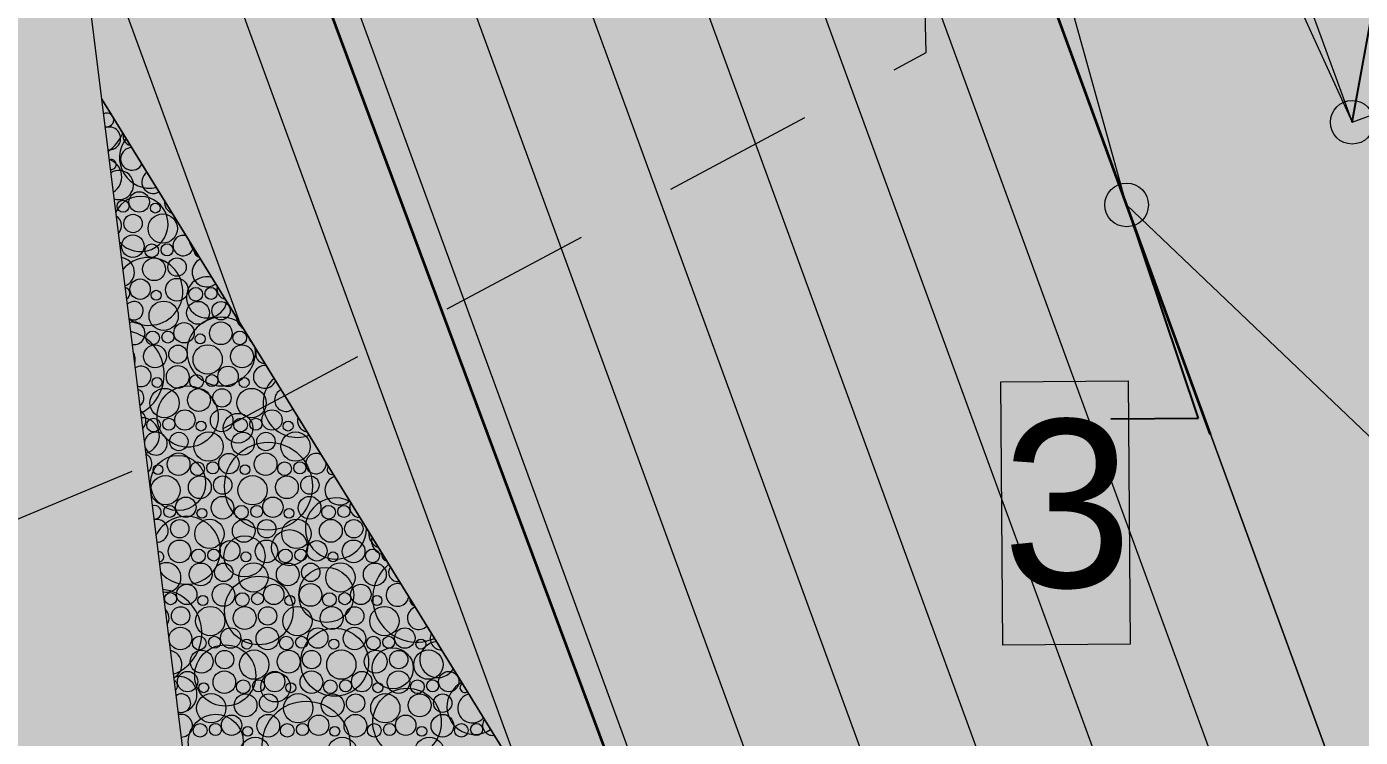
# Model space of a CAD drawing. Header units: millimetres. Extents: x 368386 to 996118, y -334862 to 250838.
# Drawn here: x 770835 to 776407, y -108106 to -105140 of the extents above; entities that cross this region are included whole.
import ezdxf

# ---------------------------------------------------------------- set-up
doc = ezdxf.new("R2010")
doc.units = ezdxf.units.MM
doc.header["$MEASUREMENT"] = 0
doc.linetypes.add('Katkoviiva', pattern=[6000, 3000, -3000])
doc.linetypes.add('Long Dashed', pattern=[1058.333302, 634.99999, -423.333311])
for name, color, linetype, lineweight in [('_ASENDIPLAAN_Pen_No__1', 7, 'Continuous', 13), ('New_       asendi fill_Pen_No__1', 7, 'Continuous', 13), ('New_2D Drafting - General_Pen_No__21', 7, 'Continuous', 35), ('New__ASENDIPLAAN_Pen_No__1', 7, 'Continuous', 13), ('New__ASENDIPLAAN_Pen_No__101', 252, 'Continuous', 13), ('New_Sade_rek_Pen_No__84', 114, 'Continuous', 35)]:
    doc.layers.add(name, color=color, linetype=linetype, lineweight=lineweight)
for name, color, linetype, lineweight, true_color in [('New_       asendi fill_Pen_No__149', 7, 'Continuous', 25, 0x186722), ('New_       asendi fill_Pen_No__181', 7, 'Continuous', 0, 0xe8e8e8), ('New__ASENDIPLAAN_Pen_No__102', 7, 'Continuous', 13, 0xcccccc), ('New_MPKAABEL_Pen_No__3', 7, 'Continuous', 18, 0xff6600)]:
    doc.layers.add(name, color=color, linetype=linetype, lineweight=lineweight, true_color=true_color)
doc.styles.add('GENERATED_STYLE_1', font='')
doc.styles.get('GENERATED_STYLE_1').set_extended_font_data('Arial')
doc.linetypes.add('Sade1', pattern='A,0,[5,TRN_EP_AS-4-01_V01_Abihoone-Asendiplaan1.Shx,S=13.492063,R=0,X=0,Y=0],-2600,0', length=2600)
doc.dimstyles.new('GENERATED_STYLE__6', dxfattribs={"dimtxt": 0.18, "dimasz": 364.8, "dimexe": 0.18, "dimexo": 0.0625, "dimgap": 0, "dimtad": 0, "dimtih": 1, "dimtoh": 1, "dimdec": 4, "dimzin": 0, "dimdsep": 46, "dimcen": 0.09, "dimadec": 0, "dimazin": 0, "dimtfac": 1, "dimtdec": 4, "dimtmove": 0, "dimatfit": 3, "dimldrblk": 'ARROWHEAD_1', "dimfxl": 0, "dimtolj": 1, "dimtzin": 0, "dimarcsym": 0})

# ---------------------------------------------------------------- blocks, each defined once
blk = doc.blocks.new('*X2')
at = {"layer": 'New__ASENDIPLAAN_Pen_No__102', "color": 254, "linetype": 'Continuous', "lineweight": 13, "true_color": 0xcccccc}
for centre, radius in [((771507.9, -106767.6), 127.7), ((771718.4, -106816.1), 62), ((771845.6, -107058.3), 183.6), ((771468.1, -107044.8), 115.1), ((771933.9, -107314.7), 75.2), ((771745.6, -107350.9), 85.8), ((772087.3, -107512.2), 115.1), ((771805.3, -107576.9), 143.1), ((772122.2, -107793.1), 141.9), ((771665, -107848.3), 127.7), ((772364.8, -107818.2), 85.8), ((771875.5, -107896.8), 62), ((772424.6, -108044.3), 143.1), ((772002.7, -108138.9), 183.6), ((771625.2, -108125.5), 115.1)]:
    blk.add_circle(centre, radius, dxfattribs=at)
for centre, radius, start, end in [((771069.3, -105510.3), 183.6, 305.5084, 335.9339), ((771350.8, -105686.9), 127.7, 141.5434, 281.8551), ((771157.6, -105766.7), 75.2, 301.8569, 72.3785), ((771311, -105964.2), 115.1, 220.3234, 153.912), ((771688.5, -105977.6), 183.6, 197.412, 225.9864), ((771345.8, -106245.1), 141.9, 234.5317, 139.7037), ((771588.4, -106270.2), 85.8, 76.4477, 346.9508), ((771648.2, -106496.3), 143.1, 57.5042, 5.8943), ((771226.4, -106590.9), 183.6, 297.9508, 76.2846), ((771965, -106712.5), 141.9, 132.7108, 290.6877), ((771314.7, -106847.4), 75.2, 284.3524, 89.883), ((772127.1, -107235), 127.7, 62.5745, 0.824), ((771502.9, -107325.8), 141.9, 220.8389, 153.3965), ((772337.6, -107283.5), 62, 166.9262, 256.4723), ((772464.8, -107525.6), 183.6, 129.5426, 293.8559), ((771383.5, -107671.6), 183.6, 290.7572, 83.4782), ((772553.1, -107782.1), 75.2, 94.3416, 329.0569), ((771471.8, -107928), 75.2, 267.5264, 106.709), ((772706.5, -107979.5), 115.1, 117.809, 305.5895)]:
    blk.add_arc(centre, radius, start, end, dxfattribs=at)
blk = doc.blocks.new('*X4')
at = {"layer": 'New_       asendi fill_Pen_No__181', "color": 254, "linetype": 'Continuous', "lineweight": 0, "true_color": 0xe8e8e8}
for centre, radius in [((771305.5, -105871.9), 42.6), ((771238.1, -105889.7), 25.1), ((771372.9, -105897.4), 20.7), ((771280, -105961.7), 38.4), ((771404.1, -105983), 61.2), ((771279, -106056.1), 47.3), ((771358, -106075.2), 28.6), ((771421.8, -106071.7), 25.1), ((771367.7, -106152.5), 47.7), ((771463.7, -106143.7), 38.4), ((771309.2, -106235.9), 42.6), ((771462.7, -106238.1), 47.3), ((771376.6, -106261.3), 20.7), ((771541.7, -106257.2), 28.6), ((771605.5, -106253.7), 25.1), ((771407.8, -106347), 61.2), ((771551.4, -106334.5), 47.7), ((771647.4, -106325.7), 38.4), ((771361.7, -106439.2), 28.6), ((771425.5, -106435.6), 25.1), ((771492.9, -106417.9), 42.6), ((771646.4, -106420.1), 47.3), ((771725.4, -106439.2), 28.6), ((771371.4, -106516.5), 47.7), ((771467.4, -106507.7), 38.4), ((771591.5, -106529), 61.2), ((771560.3, -106443.3), 20.7), ((771735.1, -106516.5), 47.7), ((771466.4, -106602.1), 47.3), ((771676.6, -106599.9), 42.6), ((771380.3, -106625.3), 20.7), ((771545.4, -106621.2), 28.6), ((771609.2, -106617.6), 25.1), ((771744, -106625.3), 20.7), ((771411.5, -106711), 61.2), ((771555.1, -106698.5), 47.7), ((771651.1, -106689.7), 38.4), ((771775.2, -106711), 61.2), ((771496.6, -106781.9), 42.6), ((771650.1, -106784.1), 47.3), ((771860.3, -106781.9), 42.6), ((771365.4, -106803.2), 28.6), ((771429.2, -106799.6), 25.1), ((771564, -106807.3), 20.7), ((771729.1, -106803.2), 28.6), ((771792.9, -106799.6), 25.1), ((771927.7, -106807.3), 20.7), ((771471.1, -106871.7), 38.4), ((771595.2, -106893), 61.2), ((771738.8, -106880.5), 47.7), ((771834.8, -106871.7), 38.4), ((771958.9, -106893), 61.2), ((771470.1, -106966.1), 47.3), ((771833.8, -106966.1), 47.3), ((771384, -106989.3), 20.7), ((771549.1, -106985.2), 28.6), ((771612.9, -106981.6), 25.1), ((771680.3, -106963.9), 42.6), ((771747.7, -106989.3), 20.7), ((771912.8, -106985.2), 28.6), ((771976.7, -106981.6), 25.1), ((771415.2, -107075), 61.2), ((771558.8, -107062.5), 47.7), ((771654.8, -107053.7), 38.4), ((771778.9, -107075), 61.2), ((771922.5, -107062.5), 47.7), ((772018.5, -107053.7), 38.4), ((771432.9, -107163.6), 25.1), ((771500.3, -107145.9), 42.6), ((771653.8, -107148.1), 47.3), ((771732.8, -107167.2), 28.6), ((771796.7, -107163.6), 25.1), ((771864, -107145.9), 42.6), ((772017.5, -107148.1), 47.3), ((772096.5, -107167.2), 28.6), ((772160.4, -107163.6), 25.1), ((771474.8, -107235.7), 38.4), ((771598.9, -107257), 61.2), ((771567.7, -107171.3), 20.7), ((771742.5, -107244.5), 47.7), ((771838.5, -107235.7), 38.4), ((771962.6, -107257), 61.2), ((771931.4, -107171.3), 20.7), ((772106.2, -107244.5), 47.7), ((772202.2, -107235.7), 38.4), ((771473.8, -107330.1), 47.3), ((771684, -107327.9), 42.6), ((771837.5, -107330.1), 47.3), ((772047.7, -107327.9), 42.6), ((772201.2, -107330.1), 47.3), ((771552.8, -107349.2), 28.6), ((771616.7, -107345.6), 25.1), ((771751.4, -107353.3), 20.7), ((771916.5, -107349.2), 28.6), ((771980.4, -107345.6), 25.1), ((772115.1, -107353.3), 20.7), ((772280.2, -107349.2), 28.6), ((771562.5, -107426.5), 47.7), ((771658.5, -107417.7), 38.4), ((771782.6, -107439), 61.2), ((771926.2, -107426.5), 47.7), ((772022.2, -107417.7), 38.4), ((772146.3, -107439), 61.2), ((772289.9, -107426.5), 47.7), ((771504, -107509.9), 42.6), ((771657.5, -107512.1), 47.3), ((771867.7, -107509.9), 42.6), ((772021.2, -107512.1), 47.3), ((772231.4, -107509.9), 42.6), ((771436.7, -107527.6), 25.1), ((771571.4, -107535.3), 20.7), ((771736.5, -107531.2), 28.6), ((771800.4, -107527.6), 25.1), ((771935.1, -107535.3), 20.7), ((772100.2, -107531.2), 28.6), ((772164.1, -107527.6), 25.1), ((772298.8, -107535.3), 20.7), ((771478.5, -107599.7), 38.4), ((771602.6, -107621), 61.2), ((771746.2, -107608.5), 47.7), ((771842.2, -107599.7), 38.4), ((771966.3, -107621), 61.2), ((772109.9, -107608.5), 47.7), ((772205.9, -107599.7), 38.4), ((772330, -107621), 61.2), ((771477.5, -107694.1), 47.3), ((771556.5, -107713.2), 28.6), ((771620.4, -107709.6), 25.1), ((771687.7, -107691.9), 42.6), ((771755.1, -107717.3), 20.7), ((771841.2, -107694.1), 47.3), ((771920.2, -107713.2), 28.6), ((771984.1, -107709.6), 25.1), ((772051.4, -107691.9), 42.6), ((772118.8, -107717.3), 20.7), ((772204.9, -107694.1), 47.3), ((772284, -107713.2), 28.6), ((772347.8, -107709.6), 25.1), ((772415.2, -107691.9), 42.6), ((772482.5, -107717.3), 20.7), ((771566.2, -107790.5), 47.7), ((771662.2, -107781.7), 38.4), ((771786.3, -107803), 61.2), ((771929.9, -107790.5), 47.7), ((772025.9, -107781.7), 38.4), ((772150, -107803), 61.2), ((772293.6, -107790.5), 47.7), ((772389.6, -107781.7), 38.4), ((772513.8, -107803), 61.2), ((771507.7, -107873.9), 42.6), ((771661.2, -107876.1), 47.3), ((771740.2, -107895.2), 28.6), ((771804.1, -107891.6), 25.1), ((771871.4, -107873.9), 42.6), ((772024.9, -107876.1), 47.3), ((772104, -107895.2), 28.6), ((772167.8, -107891.6), 25.1), ((772235.2, -107873.9), 42.6), ((772388.6, -107876.1), 47.3), ((772467.7, -107895.2), 28.6), ((772531.5, -107891.6), 25.1), ((772598.9, -107873.9), 42.6), ((771575.1, -107899.3), 20.7), ((771938.8, -107899.3), 20.7), ((772302.5, -107899.3), 20.7), ((771606.3, -107985), 61.2), ((771749.9, -107972.5), 47.7), ((771845.9, -107963.7), 38.4), ((771970, -107985), 61.2), ((772113.6, -107972.5), 47.7), ((772209.6, -107963.7), 38.4), ((772333.8, -107985), 61.2), ((772477.3, -107972.5), 47.7), ((772573.4, -107963.7), 38.4), ((771691.4, -108055.9), 42.6), ((771844.9, -108058.1), 47.3), ((772055.2, -108055.9), 42.6), ((772208.6, -108058.1), 47.3), ((772418.9, -108055.9), 42.6), ((772572.3, -108058.1), 47.3), ((771560.2, -108077.2), 28.6), ((771624.1, -108073.6), 25.1), ((771758.8, -108081.3), 20.7), ((771924, -108077.2), 28.6), ((771987.8, -108073.6), 25.1), ((772122.5, -108081.3), 20.7), ((772287.7, -108077.2), 28.6), ((772351.5, -108073.6), 25.1), ((772486.2, -108081.3), 20.7), ((772651.4, -108077.2), 28.6), ((772715.2, -108073.6), 25.1), ((771790, -108167), 61.2), ((772153.8, -108167), 61.2), ((772517.5, -108167), 61.2)]:
    blk.add_circle(centre, radius, dxfattribs=at)
for centre, radius, start, end in [((771216.7, -105437), 61.2, 203.49, 219.9085), ((771170.6, -105529.2), 28.6, 50.3956, 119.4455), ((771170.6, -105529.2), 28.6, 254.7899, 13.0028), ((771180.2, -105606.6), 47.7, 263.9529, 110.2825), ((771276.3, -105597.7), 38.4, 166.1104, 257.2881), ((771275.3, -105692.1), 47.3, 91.7618, 331.6366), ((771189.2, -105715.4), 20.7, 259.5897, 114.6457), ((771220.4, -105801), 61.2, 251.3566, 122.8788), ((771364, -105788.6), 47.7, 123.1045, 300.294), ((771459, -105874.1), 47.3, 173.269, 250.1295), ((771184, -105970.6), 47.7, 316.9493, 57.2861), ((771489.2, -106053.9), 42.6, 73.5186, 349.8798), ((771556.6, -106079.3), 20.7, 158.0418, 265.3566), ((771224.1, -106165), 61.2, 291.1269, 83.1085), ((771587.8, -106165), 61.2, 115.9015, 307.497), ((771241.8, -106253.7), 25.1, 296.2293, 78.0061), ((771672.9, -106235.9), 42.6, 164.5859, 258.8126), ((771283.7, -106325.7), 38.4, 237.5986, 136.6368), ((771771.5, -106347), 61.2, 184.587, 238.8114), ((771282.7, -106420.1), 47.3, 262.7951, 111.4403), ((771789.2, -106435.6), 25.1, 188.1742, 235.2242), ((771227.8, -106529), 61.2, 343.8653, 30.3701), ((771831.1, -106507.7), 38.4, 154.4365, 268.962), ((771312.9, -106599.9), 42.6, 249.9649, 124.2705), ((771830.1, -106602.1), 47.3, 82.7985, 340.6), ((771909.1, -106621.2), 28.6, 195.7727, 227.6258), ((771287.4, -106689.7), 38.4, 303.4534, 70.782), ((771918.8, -106698.5), 47.7, 115.7686, 307.6298), ((771286.4, -106784.1), 47.3, 316.0347, 58.2007), ((772013.8, -106784.1), 47.3, 162.5769, 260.8216), ((771375.1, -106880.5), 47.7, 200.8685, 173.3669), ((771316.6, -106963.9), 42.6, 308.2558, 65.9796), ((772044, -106963.9), 42.6, 59.0034, 4.3951), ((772142.6, -107075), 61.2, 110.124, 313.2745), ((772111.4, -106989.3), 20.7, 139.0147, 284.3837), ((771369.1, -107167.2), 28.6, 267.2245, 107.0109), ((772227.7, -107145.9), 42.6, 154.1936, 269.2049), ((771378.8, -107244.5), 47.7, 271.2028, 103.0326), ((772326.3, -107257), 61.2, 173.9295, 249.469), ((771387.7, -107353.3), 20.7, 276.347, 97.8884), ((772344.1, -107345.6), 25.1, 164.0479, 259.3506), ((771418.9, -107439), 61.2, 257.3971, 116.8383), ((772385.9, -107417.7), 38.4, 144.1428, 279.2557), ((772384.9, -107512.1), 47.3, 72.5081, 350.8903), ((772464, -107531.2), 28.6, 170.1403, 253.2582), ((771382.5, -107608.5), 47.7, 327.0457, 47.1897), ((772473.6, -107608.5), 47.7, 108.3332, 315.0652), ((772568.6, -107694.1), 47.3, 153.4029, 269.9956), ((771422.6, -107803), 61.2, 296.9497, 77.2857), ((771440.4, -107891.6), 25.1, 311.4972, 62.7382), ((772666.2, -107899.3), 20.7, 121.8513, 301.5472), ((771482.2, -107963.7), 38.4, 248.3518, 125.8836), ((772697.5, -107985), 61.2, 104.2241, 319.1744), ((771481.2, -108058.1), 47.3, 270.1314, 104.104), ((772782.6, -108055.9), 42.6, 144.8955, 278.5029)]:
    blk.add_arc(centre, radius, start, end, dxfattribs=at)
blk = doc.blocks.new('ARROWHEAD_1')
at = {"color": 0, "linetype": 'Continuous', "lineweight": 0}
blk.add_line((0, 0), (-1, 0), dxfattribs=at)
blk.add_circle((0, 0), 0.25, dxfattribs=at)

msp = doc.modelspace()

# ---------------------------------------------------------------- hatches: boundary and pattern name
at = {"layer": 'New_       asendi fill_Pen_No__149', "linetype": 'Continuous', "lineweight": 0, "true_color": 0x061908}
h = msp.add_hatch(color=98, dxfattribs=at)
h.paths.add_polyline_path([(802345.63, -38322.05), (677945.63, -100972.05), (697685.63, -113562.05), (725141.88, -157386.04), (747105.63, -214022.05), (773035.63, -233162.05), (849485.63, -225922.05), (847735.63, -145332.05)])
h.paths.add_polyline_path([(757638.71, -147399.28, -0.0006564), (757597.25, -147430.15)], flags=0)
h.paths.add_polyline_path([(781623.18, -112523.26, 0.0599556), (781750.4, -112778.31, 0.7851663), (783932.82, -111999.14, 0.0599556), (783869.75, -111721.19, 1)], flags=0)
at = {"layer": 'New__ASENDIPLAAN_Pen_No__101', "linetype": 'Continuous', "lineweight": 13}
for points in [[(762239.08, -81717.81), (759611.29, -87345.14), (771498.76, -92895.53), (772187.94, -93217.31), (772005.84, -93611.02), (776372.99, -105539.15), (778222.9, -104861.85), (780292.6, -110514.88), (781662.75, -110013.24), (785091.1, -108758.05), (783999.19, -105775.66), (783017.97, -103095.63), (783130.65, -103054.37), (779943.59, -94349.46), (783866.08, -92913.34), (784296.5, -91991.61), (779628.71, -89811.91), (779628.53, -89812.28), (777919.36, -89019.04), (777960.76, -88927.06), (777182.11, -88562.83), (774880.24, -87486.09), (774828.58, -87596.7), (770479.41, -85565.77)], [(783718.69, -109260.52), (783855.68, -110275.28), (777844.27, -112476.19), (770992.45, -93762.71), (760952.15, -89074.23), (761375.02, -88168.65), (772187.94, -93217.31), (772005.84, -93611.02), (776372.99, -105539.15), (778222.9, -104861.85), (780292.6, -110514.88)]]:
    msp.add_hatch(color=252, dxfattribs=at).paths.add_polyline_path(points)
h = msp.add_hatch(dxfattribs=at)
h.set_pattern_fill('Plank_Floor_0001', color=252, style=0, pattern_type=2)
h.set_pattern_definition([(110.11, (774188.2, -102490.83), (428.2, 156.783), [])])
h.paths.add_polyline_path([(770992.45, -93762.71), (777844.27, -112476.19), (783855.68, -110275.28), (783718.69, -109260.52), (783818.56, -109223.95), (784162.38, -110162.98), (785351.96, -113411.93), (777782.36, -116183.49), (771148.8, -105442.4), (769609.72, -93117.03)])

# ---------------------------------------------------------------- linework, layer by layer
at = {"layer": '_ASENDIPLAAN_Pen_No__1', "color": 7, "linetype": 'Continuous', "lineweight": 13, "flags": 128}
msp.add_lwpolyline([(774905.37, -106622.33), (775436.55, -106618.06), (775445.41, -107718.03), (774914.22, -107722.31)], close=True, dxfattribs=at)
at = {"layer": 'New_       asendi fill_Pen_No__1', "color": 7, "linetype": 'Continuous', "lineweight": 13, "flags": 128}
msp.add_lwpolyline([(771148.8, -105442.4), (777782.42, -116183.47), (772721.43, -118036.52)], close=True, dxfattribs=at)
at = {"layer": 'New_2D Drafting - General_Pen_No__21', "color": 7, "linetype": 'Katkoviiva', "lineweight": 35}
for points in [[(783718.69, -109260.52), (783855.68, -110275.28), (781799.72, -111027.93), (777844.27, -112476.19), (775418.6, -105851.3), (770992.57, -93763.06)], [(783720.22, -109259.83), (783886.17, -110263.99), (781799.72, -111027.93), (777844.27, -112476.19), (775418.6, -105851.3), (770992.57, -93763.06)]]:
    msp.add_lwpolyline(points, dxfattribs=at)
at = {"layer": 'New__ASENDIPLAAN_Pen_No__1', "color": 7, "linetype": 'Katkoviiva', "lineweight": 13}
for p, q in [((775430.65, -105884.19), (772005.84, -93611.02)), ((770992.45, -93762.71), (776372.99, -105539.15)), ((775430.65, -105884.19), (780292.6, -110514.88))]:
    msp.add_line(p, q, dxfattribs=at)
at = {"layer": 'New__ASENDIPLAAN_Pen_No__1', "color": 7, "linetype": 'Continuous', "lineweight": 13, "flags": 128}
for points in [[(762239.08, -81717.81), (759611.29, -87345.14), (771498.76, -92895.53), (772187.94, -93217.31), (772005.84, -93611.02), (776372.99, -105539.15), (778222.9, -104861.85), (780292.6, -110514.88), (781662.75, -110013.24), (785091.1, -108758.05), (783999.19, -105775.66), (783017.97, -103095.63), (783130.65, -103054.37), (779943.59, -94349.46), (783866.08, -92913.34), (784296.5, -91991.61), (779628.71, -89811.91), (779628.53, -89812.28), (777919.36, -89019.04), (777960.76, -88927.06), (777182.11, -88562.83), (774880.24, -87486.09), (774828.58, -87596.7), (770479.41, -85565.77)], [(783718.69, -109260.52), (783855.68, -110275.28), (777844.27, -112476.19), (770992.45, -93762.71), (760952.15, -89074.23), (761375.02, -88168.65), (772187.94, -93217.31), (772005.84, -93611.02), (776372.99, -105539.15), (778222.9, -104861.85), (780292.6, -110514.88)], [(770992.45, -93762.71), (777844.27, -112476.19), (783855.68, -110275.28), (783718.69, -109260.52), (783818.56, -109223.95), (784162.38, -110162.98), (785351.96, -113411.93), (777782.36, -116183.49), (771148.8, -105442.4), (769609.72, -93117.03)], [(771148.8, -105442.4), (777782.42, -116183.47), (772721.43, -118036.52)]]:
    msp.add_lwpolyline(points, close=True, dxfattribs=at)
at = {"layer": 'New_MPKAABEL_Pen_No__3', "color": 30, "linetype": 'Long Dashed', "lineweight": 18, "true_color": 0xff6600, "flags": 128}
msp.add_lwpolyline([(729037.92, -91955.05), (730285.63, -92121.05), (731917.63, -93847.05), (735368.63, -98860.05), (741960.63, -106487.05), (749785.63, -111755.05), (757822.63, -111239.05), (765826.63, -109266.05), (771499.63, -106902.05), (774593.63, -105248.05), (774558.84, -103746.55)], dxfattribs=at)
at = {"layer": 'New_Sade_rek_Pen_No__84', "color": 114, "linetype": 'Sade1', "lineweight": 35}
msp.add_lwpolyline([(768139.96, -94442.18), (774985.82, -112813.27)], dxfattribs=at)

# ---------------------------------------------------------------- block references
at = {"layer": 'New_       asendi fill_Pen_No__181', "color": 254, "linetype": 'Continuous', "lineweight": 0, "true_color": 0xe8e8e8}
msp.add_blockref('*X4', (0, 0), dxfattribs=at)
at = {"layer": 'New__ASENDIPLAAN_Pen_No__102', "color": 254, "linetype": 'Continuous', "lineweight": 13, "true_color": 0xcccccc}
msp.add_blockref('*X2', (0, 0), dxfattribs=at)

# ---------------------------------------------------------------- texts
at = {"layer": '_ASENDIPLAAN_Pen_No__1', "color": 7, "linetype": 'Continuous', "lineweight": 13, "insert": (774906.66, -106782.33), "char_height": 700, "attachment_point": 1, "rotation": 0.46119, "style": 'GENERATED_STYLE_1'}
msp.add_mtext('\\A1;{\\pql;\\fArial|b0|i0|c0|p34;3}', dxfattribs=at)

# ---------------------------------------------------------------- leaders
at = {"layer": '_ASENDIPLAAN_Pen_No__1', "color": 7, "linetype": 'Continuous', "lineweight": 13, "annotation_type": 0, "has_hookline": 1, "hookline_direction": 1, "horizontal_direction": (0.999968, 0.008049, 0)}
for points, text_width in [([(776372.99, -105539.15), (776676.81, -103862.74), (776312.02, -103865.68)], 483.7), ([(775430.65, -105884.19), (775729.23, -106775.71), (775364.44, -106778.64)], 457.8)]:
    msp.add_leader(points, dimstyle='GENERATED_STYLE__6', dxfattribs=dict(at, text_width=text_width))

doc.saveas('drawing.dxf')
